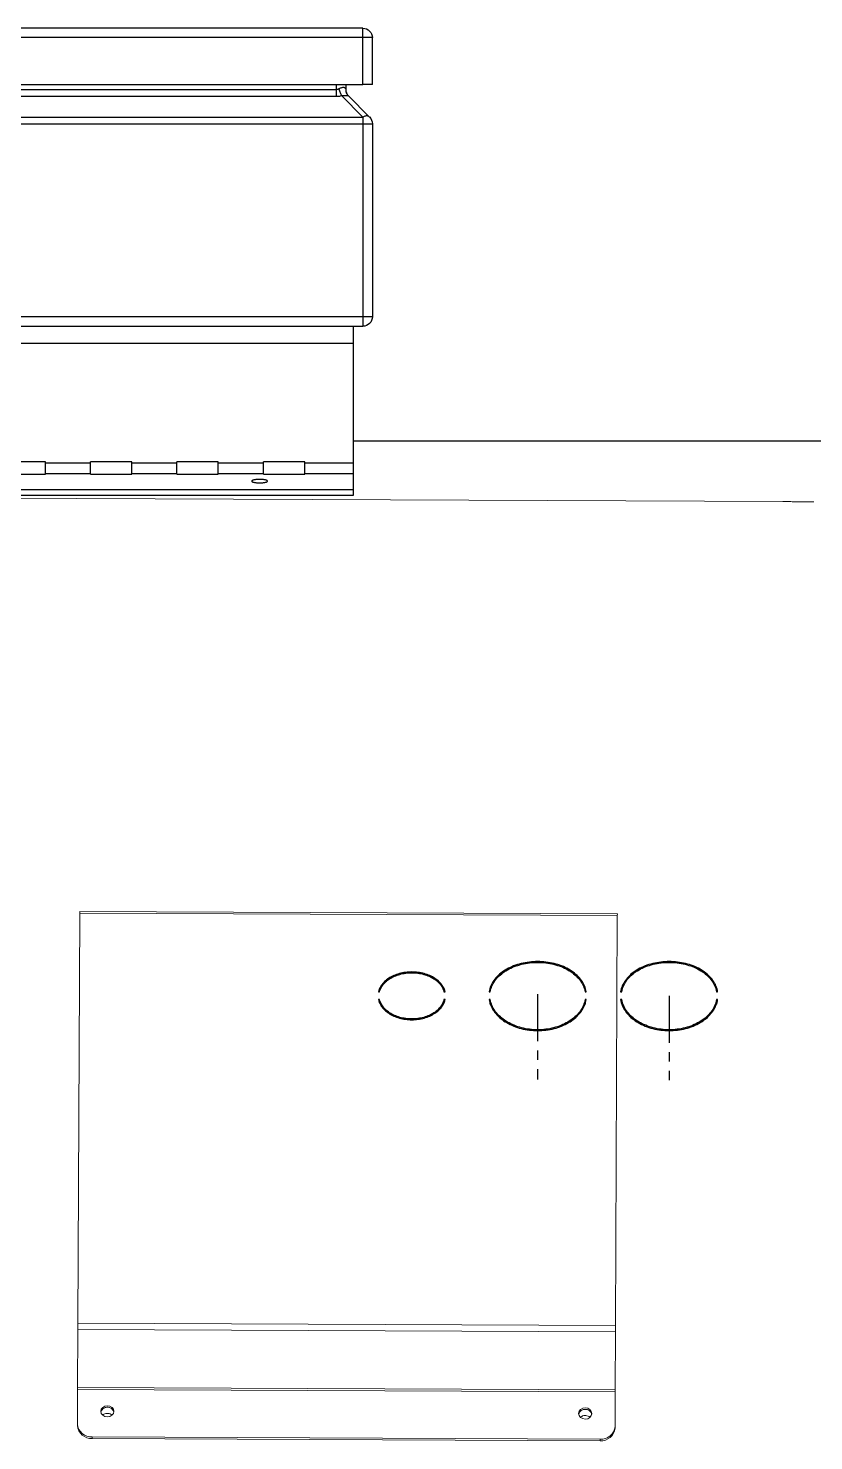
# Model space of a CAD drawing. Header units: millimetres. Extents: x -379292 to 1221486, y 92049 to 447512.
# Drawn here: x -117314.5 to -117105.4, y 274122.5 to 274498.7 of the extents above; entities that cross this region are included whole.
import ezdxf

# ---------------------------------------------------------------- set-up
doc = ezdxf.new("R2010")
doc.units = ezdxf.units.MM
doc.linetypes.add('CENTER', pattern=[2, 1.25, -0.25, 0.25, -0.25])
for name, color, linetype, lineweight in [('_Systemair', 3, 'Continuous', 30), ('_Systemair Ventilation Equipments', 7, 'Continuous', 30), ('Aironn-DEF', 7, 'Continuous', 0), ('Aironn-THF', 7, 'Continuous', 0)]:
    doc.layers.add(name, color=color, linetype=linetype, lineweight=lineweight)
doc.layers.add('AIRONN ZONLAMA', color=4, linetype='Continuous')

# ---------------------------------------------------------------- blocks, each defined once
blk = doc.blocks.new('AXC 1000 L')
at = {"layer": '_Systemair Ventilation Equipments', "color": 9, "linetype": 'Continuous'}
for p, q in [((10030.514, 3740.197), (10030.514, 3741.697)), ((10030.264, 3741.447), (10060.264, 3741.447)), ((10031.218, 3739.884), (10031.218, 3740.197)), ((10030.518, 3739.333), (10031.086, 3739.902)), ((10030.923, 3739.92), (10030.907, 3739.902)), ((10030.91, 3739.904), (10030.907, 3739.902)), ((10030.914, 3739.905), (10030.91, 3739.904)), ((10030.919, 3739.906), (10030.914, 3739.905)), ((10030.926, 3739.907), (10030.919, 3739.906)), ((10030.937, 3739.94), (10030.923, 3739.92)), ((10030.933, 3739.908), (10030.926, 3739.907)), ((10030.942, 3739.909), (10030.933, 3739.908)), ((10030.949, 3739.961), (10030.937, 3739.94)), ((10030.952, 3739.909), (10030.942, 3739.909)), ((10030.959, 3739.983), (10030.949, 3739.961)), ((10030.962, 3739.909), (10030.952, 3739.909)), ((10030.966, 3740.007), (10030.959, 3739.983)), ((10030.974, 3739.909), (10030.962, 3739.909)), ((10030.964, 3740.064), (10030.973, 3740.081)), ((10030.971, 3740.031), (10030.966, 3740.007)), ((10030.973, 3740.056), (10030.971, 3740.031)), ((10030.973, 3740.081), (10030.978, 3740.09)), ((10030.973, 3740.081), (10030.973, 3740.056)), ((10030.987, 3739.909), (10030.974, 3739.909)), ((10030.978, 3740.09), (10030.984, 3740.097)), ((10030.984, 3740.097), (10030.991, 3740.104)), ((10031, 3739.908), (10030.987, 3739.909)), ((10030.991, 3740.104), (10030.999, 3740.108)), ((10030.999, 3740.108), (10031.008, 3740.112)), ((10031.015, 3739.907), (10031, 3739.908)), ((10031.008, 3740.112), (10031.017, 3740.115)), ((10031.031, 3739.906), (10031.015, 3739.907)), ((10031.017, 3740.115), (10031.027, 3740.116)), ((10031.027, 3740.116), (10031.038, 3740.117)), ((10031.048, 3739.905), (10031.031, 3739.906)), ((10031.038, 3740.117), (10031.05, 3740.116)), ((10031.067, 3739.904), (10031.048, 3739.905)), ((10031.05, 3740.116), (10031.062, 3740.115)), ((10031.062, 3740.115), (10031.075, 3740.112)), ((10031.086, 3739.902), (10031.067, 3739.904)), ((10031.075, 3740.112), (10031.089, 3740.108)), ((10031.096, 3739.92), (10031.086, 3739.902)), ((10031.109, 3739.896), (10031.086, 3739.902)), ((10031.089, 3740.108), (10031.103, 3740.104)), ((10031.105, 3739.94), (10031.096, 3739.92)), ((10031.103, 3740.104), (10031.119, 3740.097)), ((10031.114, 3739.961), (10031.105, 3739.94)), ((10031.132, 3739.892), (10031.109, 3739.896)), ((10031.122, 3739.983), (10031.114, 3739.961)), ((10031.119, 3740.097), (10031.135, 3740.09)), ((10031.131, 3740.007), (10031.122, 3739.983)), ((10031.138, 3740.031), (10031.131, 3740.007)), ((10031.154, 3739.889), (10031.132, 3739.892)), ((10031.135, 3740.09), (10031.152, 3740.081)), ((10031.146, 3740.056), (10031.138, 3740.031)), ((10031.152, 3740.081), (10031.146, 3740.056)), ((10031.152, 3740.081), (10031.164, 3740.076)), ((10031.176, 3739.886), (10031.154, 3739.889)), ((10031.164, 3740.076), (10031.175, 3740.071)), ((10031.175, 3740.071), (10031.186, 3740.068)), ((10031.197, 3739.885), (10031.176, 3739.886)), ((10031.186, 3740.068), (10031.197, 3740.066)), ((10031.197, 3740.066), (10031.207, 3740.064)), ((10031.218, 3739.884), (10031.197, 3739.885)), ((10031.207, 3740.064), (10031.218, 3740.064)), ((10059.31, 3740.064), (10031.218, 3740.064)), ((10059.31, 3739.884), (10031.218, 3739.884)), ((10060.264, 3739.154), (10030.264, 3739.154)), ((10030.338, 3739.333), (10030.348, 3739.342)), ((10030.348, 3739.342), (10030.359, 3739.349)), ((10030.359, 3739.349), (10030.371, 3739.354)), ((10030.371, 3739.354), (10030.385, 3739.358)), ((10030.385, 3739.358), (10030.399, 3739.36)), ((10030.399, 3739.36), (10030.414, 3739.361)), ((10030.414, 3739.361), (10030.43, 3739.36)), ((10030.43, 3739.36), (10030.447, 3739.358)), ((10030.447, 3739.358), (10030.464, 3739.354)), ((10030.464, 3739.354), (10030.482, 3739.349)), ((10030.482, 3739.349), (10030.5, 3739.342)), ((10030.5, 3739.342), (10030.518, 3739.333)), ((10030.518, 3739.333), (10030.518, 3733.759)), ((10060.01, 3739.333), (10030.518, 3739.333)), ((10030.264, 3734.013), (10060.264, 3734.013)), ((10059.764, 3733.309), (10030.764, 3733.309)), ((10030.764, 3730.117), (10032.064, 3730.117)), ((10033.164, 3730.117), (10034.364, 3730.117)), ((10035.464, 3730.117), (10036.664, 3730.117)), ((10037.764, 3730.117), (10038.964, 3730.117)), ((10030.764, 3729.825), (10032.064, 3729.825)), ((10033.164, 3729.825), (10034.364, 3729.825)), ((10035.464, 3729.825), (10036.664, 3729.825)), ((10037.764, 3729.825), (10038.964, 3729.825))]:
    blk.add_line(p, q, dxfattribs=at)
at = {"layer": '_Systemair Ventilation Equipments', "color": 0, "linetype": 'Continuous'}
for p, q in [((10030.514, 3741.697), (10060.014, 3741.697)), ((10030.264, 3740.197), (10030.264, 3741.447)), ((10060.014, 3740.197), (10030.514, 3740.197)), ((10030.964, 3740.064), (10030.964, 3740.197)), ((10030.338, 3739.333), (10030.907, 3739.902)), ((10030.264, 3739.154), (10030.264, 3734.013)), ((10060.01, 3733.759), (10030.518, 3733.759)), ((10030.764, 3729.41), (10030.764, 3733.759)), ((10032.064, 3729.817), (10032.064, 3730.149)), ((10032.064, 3730.149), (10033.164, 3730.149)), ((10033.164, 3729.817), (10033.164, 3730.149)), ((10034.364, 3729.817), (10034.364, 3730.149)), ((10034.364, 3730.149), (10035.464, 3730.149)), ((10035.464, 3729.817), (10035.464, 3730.149)), ((10036.664, 3729.817), (10036.664, 3730.149)), ((10036.664, 3730.149), (10037.764, 3730.149)), ((10037.764, 3729.817), (10037.764, 3730.149)), ((10038.964, 3729.817), (10038.964, 3730.149)), ((10038.964, 3730.149), (10040.064, 3730.149)), ((10033.164, 3729.817), (10032.064, 3729.817)), ((10033.054, 3729.635), (10033.055, 3729.64)), ((10033.055, 3729.63), (10033.054, 3729.635)), ((10033.055, 3729.64), (10033.059, 3729.645)), ((10033.059, 3729.625), (10033.055, 3729.63)), ((10033.059, 3729.645), (10033.064, 3729.65)), ((10033.064, 3729.62), (10033.059, 3729.625)), ((10033.064, 3729.65), (10033.072, 3729.654)), ((10033.072, 3729.616), (10033.064, 3729.62)), ((10033.072, 3729.654), (10033.082, 3729.659)), ((10033.082, 3729.611), (10033.072, 3729.616)), ((10033.082, 3729.659), (10033.094, 3729.663)), ((10033.094, 3729.607), (10033.082, 3729.611)), ((10033.094, 3729.663), (10033.108, 3729.667)), ((10033.108, 3729.603), (10033.094, 3729.607)), ((10033.108, 3729.667), (10033.123, 3729.67)), ((10033.123, 3729.6), (10033.108, 3729.603)), ((10033.123, 3729.67), (10033.14, 3729.673)), ((10033.14, 3729.597), (10033.123, 3729.6)), ((10033.14, 3729.673), (10033.159, 3729.676)), ((10033.159, 3729.676), (10033.179, 3729.678)), ((10033.179, 3729.678), (10033.199, 3729.68)), ((10033.199, 3729.68), (10033.22, 3729.681)), ((10033.22, 3729.681), (10033.242, 3729.682)), ((10033.242, 3729.682), (10033.264, 3729.682)), ((10033.264, 3729.682), (10033.286, 3729.682)), ((10033.286, 3729.682), (10033.308, 3729.681)), ((10033.308, 3729.681), (10033.329, 3729.68)), ((10033.329, 3729.68), (10033.349, 3729.678)), ((10033.349, 3729.678), (10033.369, 3729.676)), ((10033.369, 3729.676), (10033.387, 3729.673)), ((10033.387, 3729.673), (10033.404, 3729.67)), ((10033.404, 3729.6), (10033.387, 3729.597)), ((10033.404, 3729.67), (10033.42, 3729.667)), ((10033.42, 3729.603), (10033.404, 3729.6)), ((10033.42, 3729.667), (10033.434, 3729.663)), ((10033.434, 3729.607), (10033.42, 3729.603)), ((10033.434, 3729.663), (10033.446, 3729.659)), ((10033.446, 3729.611), (10033.434, 3729.607)), ((10033.446, 3729.659), (10033.456, 3729.654)), ((10033.456, 3729.616), (10033.446, 3729.611)), ((10033.456, 3729.654), (10033.464, 3729.65)), ((10033.464, 3729.62), (10033.456, 3729.616)), ((10033.464, 3729.65), (10033.469, 3729.645)), ((10033.469, 3729.625), (10033.464, 3729.62)), ((10033.469, 3729.645), (10033.473, 3729.64)), ((10033.473, 3729.63), (10033.469, 3729.625)), ((10033.473, 3729.64), (10033.474, 3729.635)), ((10033.474, 3729.635), (10033.473, 3729.63)), ((10035.464, 3729.817), (10034.364, 3729.817)), ((10037.764, 3729.817), (10036.664, 3729.817)), ((10040.064, 3729.817), (10038.964, 3729.817)), ((10059.764, 3729.41), (10030.764, 3729.41)), ((10033.159, 3729.594), (10033.14, 3729.597)), ((10033.179, 3729.592), (10033.159, 3729.594)), ((10033.199, 3729.59), (10033.179, 3729.592)), ((10033.22, 3729.589), (10033.199, 3729.59)), ((10033.242, 3729.588), (10033.22, 3729.589)), ((10033.264, 3729.588), (10033.242, 3729.588)), ((10033.286, 3729.588), (10033.264, 3729.588)), ((10033.308, 3729.589), (10033.286, 3729.588)), ((10033.329, 3729.59), (10033.308, 3729.589)), ((10033.349, 3729.592), (10033.329, 3729.59)), ((10033.369, 3729.594), (10033.349, 3729.592)), ((10033.387, 3729.597), (10033.369, 3729.594))]:
    blk.add_line(p, q, dxfattribs=at)
at = {"layer": '_Systemair Ventilation Equipments', "color": 7, "linetype": 'Continuous'}
for p, q in [((10030.264, 3740.197), (10030.514, 3740.197)), ((10030.764, 3730.706), (9988.664, 3730.706)), ((10030.764, 3729.264), (10030.764, 3729.41)), ((10059.764, 3729.264), (10030.764, 3729.264)), ((10022.033, 3716.807), (10022.087, 3716.816)), ((10022.087, 3716.816), (10022.142, 3716.824)), ((10022.142, 3716.824), (10022.197, 3716.829)), ((10022.202, 3716.809), (10022.148, 3716.803)), ((10022.197, 3716.829), (10022.253, 3716.834)), ((10022.256, 3716.813), (10022.202, 3716.809)), ((10022.253, 3716.834), (10022.308, 3716.836)), ((10022.31, 3716.815), (10022.256, 3716.813)), ((10022.308, 3716.836), (10022.364, 3716.837)), ((10022.364, 3716.816), (10022.31, 3716.815)), ((10022.364, 3716.837), (10022.419, 3716.836)), ((10022.418, 3716.815), (10022.364, 3716.816)), ((10022.472, 3716.813), (10022.418, 3716.815)), ((10022.419, 3716.836), (10022.475, 3716.834)), ((10022.527, 3716.809), (10022.472, 3716.813)), ((10022.475, 3716.834), (10022.53, 3716.829)), ((10022.58, 3716.803), (10022.527, 3716.809)), ((10022.53, 3716.829), (10022.585, 3716.824)), ((10022.585, 3716.824), (10022.64, 3716.816)), ((10022.64, 3716.816), (10022.694, 3716.807)), ((10025.533, 3716.807), (10025.587, 3716.816)), ((10025.587, 3716.816), (10025.642, 3716.824)), ((10025.642, 3716.824), (10025.697, 3716.829)), ((10025.702, 3716.809), (10025.648, 3716.803)), ((10025.697, 3716.829), (10025.753, 3716.834)), ((10025.756, 3716.813), (10025.702, 3716.809)), ((10025.753, 3716.834), (10025.808, 3716.836)), ((10025.81, 3716.815), (10025.756, 3716.813)), ((10025.808, 3716.836), (10025.864, 3716.837)), ((10025.864, 3716.816), (10025.81, 3716.815)), ((10025.864, 3716.837), (10025.919, 3716.836)), ((10025.918, 3716.815), (10025.864, 3716.816)), ((10025.972, 3716.813), (10025.918, 3716.815)), ((10025.919, 3716.836), (10025.975, 3716.834)), ((10026.027, 3716.809), (10025.972, 3716.813)), ((10025.975, 3716.834), (10026.03, 3716.829)), ((10026.08, 3716.803), (10026.027, 3716.809)), ((10026.03, 3716.829), (10026.085, 3716.824)), ((10026.085, 3716.824), (10026.14, 3716.816)), ((10026.14, 3716.816), (10026.194, 3716.807)), ((10021.251, 3716.402), (10021.281, 3716.434)), ((10021.281, 3716.434), (10021.313, 3716.466)), ((10021.339, 3716.456), (10021.308, 3716.425)), ((10021.313, 3716.466), (10021.347, 3716.497)), ((10021.372, 3716.486), (10021.339, 3716.456)), ((10021.347, 3716.497), (10021.383, 3716.527)), ((10021.406, 3716.515), (10021.372, 3716.486)), ((10021.383, 3716.527), (10021.42, 3716.556)), ((10021.443, 3716.542), (10021.406, 3716.515)), ((10021.42, 3716.556), (10021.459, 3716.583)), ((10021.481, 3716.569), (10021.443, 3716.542)), ((10021.459, 3716.583), (10021.5, 3716.609)), ((10021.521, 3716.595), (10021.481, 3716.569)), ((10021.5, 3716.609), (10021.542, 3716.634)), ((10021.562, 3716.619), (10021.521, 3716.595)), ((10021.542, 3716.634), (10021.585, 3716.658)), ((10021.605, 3716.642), (10021.562, 3716.619)), ((10021.585, 3716.658), (10021.631, 3716.68)), ((10021.649, 3716.664), (10021.605, 3716.642)), ((10021.631, 3716.68), (10021.678, 3716.702)), ((10021.694, 3716.684), (10021.649, 3716.664)), ((10021.678, 3716.702), (10021.726, 3716.721)), ((10021.741, 3716.703), (10021.694, 3716.684)), ((10021.726, 3716.721), (10021.775, 3716.739)), ((10021.788, 3716.721), (10021.741, 3716.703)), ((10021.775, 3716.739), (10021.825, 3716.756)), ((10021.837, 3716.737), (10021.788, 3716.721)), ((10021.825, 3716.756), (10021.875, 3716.771)), ((10021.887, 3716.752), (10021.837, 3716.737)), ((10021.875, 3716.771), (10021.927, 3716.785)), ((10021.938, 3716.765), (10021.887, 3716.752)), ((10021.927, 3716.785), (10021.98, 3716.797)), ((10021.99, 3716.777), (10021.938, 3716.765)), ((10021.98, 3716.797), (10022.033, 3716.807)), ((10022.042, 3716.788), (10021.99, 3716.777)), ((10022.095, 3716.796), (10022.042, 3716.788)), ((10022.148, 3716.803), (10022.095, 3716.796)), ((10022.634, 3716.796), (10022.58, 3716.803)), ((10022.687, 3716.787), (10022.634, 3716.796)), ((10022.739, 3716.777), (10022.687, 3716.787)), ((10022.694, 3716.807), (10022.748, 3716.797)), ((10022.79, 3716.765), (10022.739, 3716.777)), ((10022.748, 3716.797), (10022.8, 3716.785)), ((10022.841, 3716.752), (10022.79, 3716.765)), ((10022.8, 3716.785), (10022.852, 3716.771)), ((10022.89, 3716.737), (10022.841, 3716.752)), ((10022.852, 3716.771), (10022.904, 3716.756)), ((10022.939, 3716.721), (10022.89, 3716.737)), ((10022.904, 3716.756), (10022.954, 3716.739)), ((10022.987, 3716.703), (10022.939, 3716.721)), ((10022.954, 3716.739), (10023.003, 3716.721)), ((10023.034, 3716.684), (10022.987, 3716.703)), ((10023.003, 3716.721), (10023.051, 3716.701)), ((10023.079, 3716.664), (10023.034, 3716.684)), ((10023.051, 3716.701), (10023.097, 3716.681)), ((10023.123, 3716.642), (10023.079, 3716.664)), ((10023.097, 3716.681), (10023.142, 3716.658)), ((10023.166, 3716.619), (10023.123, 3716.642)), ((10023.142, 3716.658), (10023.186, 3716.635)), ((10023.207, 3716.595), (10023.166, 3716.619)), ((10023.186, 3716.635), (10023.228, 3716.61)), ((10023.247, 3716.569), (10023.207, 3716.595)), ((10023.228, 3716.61), (10023.269, 3716.583)), ((10023.285, 3716.542), (10023.247, 3716.569)), ((10023.269, 3716.583), (10023.308, 3716.556)), ((10023.321, 3716.514), (10023.285, 3716.542)), ((10023.308, 3716.556), (10023.345, 3716.527)), ((10023.356, 3716.485), (10023.321, 3716.514)), ((10023.345, 3716.527), (10023.381, 3716.498)), ((10023.389, 3716.455), (10023.356, 3716.485)), ((10023.381, 3716.498), (10023.414, 3716.467)), ((10023.421, 3716.424), (10023.389, 3716.455)), ((10023.414, 3716.467), (10023.446, 3716.435)), ((10023.446, 3716.435), (10023.476, 3716.403)), ((10024.751, 3716.402), (10024.781, 3716.434)), ((10024.781, 3716.434), (10024.813, 3716.466)), ((10024.839, 3716.456), (10024.808, 3716.425)), ((10024.813, 3716.466), (10024.847, 3716.497)), ((10024.872, 3716.486), (10024.839, 3716.456)), ((10024.847, 3716.497), (10024.883, 3716.527)), ((10024.906, 3716.515), (10024.872, 3716.486)), ((10024.883, 3716.527), (10024.92, 3716.556)), ((10024.943, 3716.542), (10024.906, 3716.515)), ((10024.92, 3716.556), (10024.959, 3716.583)), ((10024.981, 3716.569), (10024.943, 3716.542)), ((10024.959, 3716.583), (10025, 3716.609)), ((10025.021, 3716.595), (10024.981, 3716.569)), ((10025, 3716.609), (10025.042, 3716.634)), ((10025.062, 3716.619), (10025.021, 3716.595)), ((10025.042, 3716.634), (10025.085, 3716.658)), ((10025.105, 3716.642), (10025.062, 3716.619)), ((10025.085, 3716.658), (10025.131, 3716.68)), ((10025.149, 3716.664), (10025.105, 3716.642)), ((10025.131, 3716.68), (10025.178, 3716.702)), ((10025.194, 3716.684), (10025.149, 3716.664)), ((10025.178, 3716.702), (10025.226, 3716.721)), ((10025.241, 3716.703), (10025.194, 3716.684)), ((10025.226, 3716.721), (10025.275, 3716.739)), ((10025.288, 3716.721), (10025.241, 3716.703)), ((10025.275, 3716.739), (10025.325, 3716.756)), ((10025.337, 3716.737), (10025.288, 3716.721)), ((10025.325, 3716.756), (10025.375, 3716.771)), ((10025.387, 3716.752), (10025.337, 3716.737)), ((10025.375, 3716.771), (10025.427, 3716.785)), ((10025.438, 3716.765), (10025.387, 3716.752)), ((10025.427, 3716.785), (10025.48, 3716.797)), ((10025.49, 3716.777), (10025.438, 3716.765)), ((10025.48, 3716.797), (10025.533, 3716.807)), ((10025.542, 3716.788), (10025.49, 3716.777)), ((10025.595, 3716.796), (10025.542, 3716.788)), ((10025.648, 3716.803), (10025.595, 3716.796)), ((10026.134, 3716.796), (10026.08, 3716.803)), ((10026.187, 3716.787), (10026.134, 3716.796)), ((10026.239, 3716.777), (10026.187, 3716.787)), ((10026.194, 3716.807), (10026.248, 3716.797)), ((10026.29, 3716.765), (10026.239, 3716.777)), ((10026.248, 3716.797), (10026.3, 3716.785)), ((10026.341, 3716.752), (10026.29, 3716.765)), ((10026.3, 3716.785), (10026.352, 3716.771)), ((10026.39, 3716.737), (10026.341, 3716.752)), ((10026.352, 3716.771), (10026.404, 3716.756)), ((10026.439, 3716.721), (10026.39, 3716.737)), ((10026.404, 3716.756), (10026.454, 3716.739)), ((10026.487, 3716.703), (10026.439, 3716.721)), ((10026.454, 3716.739), (10026.503, 3716.721)), ((10026.534, 3716.684), (10026.487, 3716.703)), ((10026.503, 3716.721), (10026.551, 3716.701)), ((10026.579, 3716.664), (10026.534, 3716.684)), ((10026.551, 3716.701), (10026.597, 3716.681)), ((10026.623, 3716.642), (10026.579, 3716.664)), ((10026.597, 3716.681), (10026.642, 3716.658)), ((10026.666, 3716.619), (10026.623, 3716.642)), ((10026.642, 3716.658), (10026.686, 3716.635)), ((10026.707, 3716.595), (10026.666, 3716.619)), ((10026.686, 3716.635), (10026.728, 3716.61)), ((10026.747, 3716.569), (10026.707, 3716.595)), ((10026.728, 3716.61), (10026.769, 3716.583)), ((10026.785, 3716.542), (10026.747, 3716.569)), ((10026.769, 3716.583), (10026.808, 3716.556)), ((10026.821, 3716.514), (10026.785, 3716.542)), ((10026.808, 3716.556), (10026.845, 3716.527)), ((10026.856, 3716.485), (10026.821, 3716.514)), ((10026.845, 3716.527), (10026.881, 3716.498)), ((10026.889, 3716.455), (10026.856, 3716.485)), ((10026.881, 3716.498), (10026.914, 3716.467)), ((10026.921, 3716.424), (10026.889, 3716.455)), ((10026.914, 3716.467), (10026.946, 3716.435)), ((10026.946, 3716.435), (10026.976, 3716.403)), ((10028.666, 3716.431), (10028.7, 3716.448)), ((10028.7, 3716.448), (10028.735, 3716.464)), ((10028.751, 3716.447), (10028.718, 3716.431)), ((10028.735, 3716.464), (10028.771, 3716.479)), ((10028.786, 3716.461), (10028.751, 3716.447)), ((10028.771, 3716.479), (10028.808, 3716.493)), ((10028.822, 3716.474), (10028.786, 3716.461)), ((10028.808, 3716.493), (10028.846, 3716.506)), ((10028.858, 3716.486), (10028.822, 3716.474)), ((10028.846, 3716.506), (10028.885, 3716.517)), ((10028.896, 3716.497), (10028.858, 3716.486)), ((10028.885, 3716.517), (10028.924, 3716.527)), ((10028.934, 3716.507), (10028.896, 3716.497)), ((10028.924, 3716.527), (10028.964, 3716.536)), ((10028.973, 3716.516), (10028.934, 3716.507)), ((10028.964, 3716.536), (10029.005, 3716.543)), ((10029.013, 3716.523), (10028.973, 3716.516)), ((10029.005, 3716.543), (10029.046, 3716.549)), ((10029.052, 3716.529), (10029.013, 3716.523)), ((10029.046, 3716.549), (10029.088, 3716.554)), ((10029.092, 3716.533), (10029.052, 3716.529)), ((10029.088, 3716.554), (10029.13, 3716.557)), ((10029.133, 3716.537), (10029.092, 3716.533)), ((10029.13, 3716.557), (10029.172, 3716.559)), ((10029.173, 3716.539), (10029.133, 3716.537)), ((10029.172, 3716.559), (10029.214, 3716.56)), ((10029.214, 3716.539), (10029.173, 3716.539)), ((10029.214, 3716.56), (10029.256, 3716.559)), ((10029.255, 3716.539), (10029.214, 3716.539)), ((10029.295, 3716.537), (10029.255, 3716.539)), ((10029.256, 3716.559), (10029.298, 3716.557)), ((10029.336, 3716.533), (10029.295, 3716.537)), ((10029.298, 3716.557), (10029.34, 3716.554)), ((10029.376, 3716.529), (10029.336, 3716.533)), ((10029.34, 3716.554), (10029.382, 3716.549)), ((10029.416, 3716.523), (10029.376, 3716.529)), ((10029.382, 3716.549), (10029.423, 3716.543)), ((10029.455, 3716.516), (10029.416, 3716.523)), ((10029.423, 3716.543), (10029.464, 3716.536)), ((10029.494, 3716.507), (10029.455, 3716.516)), ((10029.464, 3716.536), (10029.504, 3716.527)), ((10029.532, 3716.497), (10029.494, 3716.507)), ((10029.504, 3716.527), (10029.544, 3716.517)), ((10029.569, 3716.487), (10029.532, 3716.497)), ((10029.544, 3716.517), (10029.583, 3716.505)), ((10029.605, 3716.475), (10029.569, 3716.487)), ((10029.583, 3716.505), (10029.621, 3716.493)), ((10029.641, 3716.461), (10029.605, 3716.475)), ((10029.621, 3716.493), (10029.658, 3716.479)), ((10029.675, 3716.447), (10029.641, 3716.461)), ((10029.658, 3716.479), (10029.694, 3716.464)), ((10029.709, 3716.432), (10029.675, 3716.447)), ((10029.694, 3716.464), (10029.729, 3716.448)), ((10029.742, 3716.415), (10029.709, 3716.432)), ((10029.729, 3716.448), (10029.762, 3716.43)), ((10021.073, 3716.035), (10021.08, 3716.074)), ((10021.08, 3716.074), (10021.09, 3716.113)), ((10021.09, 3716.113), (10021.102, 3716.151)), ((10021.102, 3716.151), (10021.117, 3716.188)), ((10021.11, 3716.074), (10021.103, 3716.035)), ((10021.12, 3716.111), (10021.11, 3716.074)), ((10021.117, 3716.188), (10021.134, 3716.226)), ((10021.133, 3716.149), (10021.12, 3716.111)), ((10021.147, 3716.185), (10021.133, 3716.149)), ((10021.134, 3716.226), (10021.153, 3716.263)), ((10021.164, 3716.222), (10021.147, 3716.185)), ((10021.153, 3716.263), (10021.174, 3716.298)), ((10021.182, 3716.257), (10021.164, 3716.222)), ((10021.174, 3716.298), (10021.198, 3716.334)), ((10021.203, 3716.292), (10021.182, 3716.257)), ((10021.198, 3716.334), (10021.223, 3716.368)), ((10021.227, 3716.327), (10021.203, 3716.292)), ((10021.223, 3716.368), (10021.251, 3716.402)), ((10021.252, 3716.361), (10021.227, 3716.327)), ((10021.279, 3716.393), (10021.252, 3716.361)), ((10021.308, 3716.425), (10021.279, 3716.393)), ((10023.45, 3716.392), (10023.421, 3716.424)), ((10023.477, 3716.359), (10023.45, 3716.392)), ((10023.476, 3716.403), (10023.503, 3716.369)), ((10023.502, 3716.326), (10023.477, 3716.359)), ((10023.525, 3716.292), (10023.502, 3716.326)), ((10023.503, 3716.369), (10023.529, 3716.335)), ((10023.546, 3716.257), (10023.525, 3716.292)), ((10023.529, 3716.335), (10023.553, 3716.299)), ((10023.565, 3716.221), (10023.546, 3716.257)), ((10023.553, 3716.299), (10023.574, 3716.263)), ((10023.581, 3716.185), (10023.565, 3716.221)), ((10023.574, 3716.263), (10023.594, 3716.226)), ((10023.596, 3716.148), (10023.581, 3716.185)), ((10023.594, 3716.226), (10023.611, 3716.189)), ((10023.608, 3716.111), (10023.596, 3716.148)), ((10023.617, 3716.073), (10023.608, 3716.111)), ((10023.611, 3716.189), (10023.625, 3716.152)), ((10023.625, 3716.035), (10023.617, 3716.073)), ((10023.625, 3716.152), (10023.638, 3716.113)), ((10023.638, 3716.113), (10023.648, 3716.075)), ((10023.648, 3716.075), (10023.655, 3716.035)), ((10024.573, 3716.035), (10024.58, 3716.074)), ((10024.58, 3716.074), (10024.59, 3716.113)), ((10024.59, 3716.113), (10024.602, 3716.151)), ((10024.602, 3716.151), (10024.617, 3716.188)), ((10024.61, 3716.074), (10024.603, 3716.035)), ((10024.62, 3716.111), (10024.61, 3716.074)), ((10024.617, 3716.188), (10024.634, 3716.226)), ((10024.633, 3716.149), (10024.62, 3716.111)), ((10024.647, 3716.185), (10024.633, 3716.149)), ((10024.634, 3716.226), (10024.653, 3716.263)), ((10024.664, 3716.222), (10024.647, 3716.185)), ((10024.653, 3716.263), (10024.674, 3716.298)), ((10024.682, 3716.257), (10024.664, 3716.222)), ((10024.674, 3716.298), (10024.698, 3716.334)), ((10024.703, 3716.292), (10024.682, 3716.257)), ((10024.698, 3716.334), (10024.723, 3716.368)), ((10024.727, 3716.327), (10024.703, 3716.292)), ((10024.723, 3716.368), (10024.751, 3716.402)), ((10024.752, 3716.361), (10024.727, 3716.327)), ((10024.779, 3716.393), (10024.752, 3716.361)), ((10024.808, 3716.425), (10024.779, 3716.393)), ((10026.95, 3716.392), (10026.921, 3716.424)), ((10026.977, 3716.359), (10026.95, 3716.392)), ((10026.976, 3716.403), (10027.003, 3716.369)), ((10027.002, 3716.326), (10026.977, 3716.359)), ((10027.025, 3716.292), (10027.002, 3716.326)), ((10027.003, 3716.369), (10027.029, 3716.335)), ((10027.046, 3716.257), (10027.025, 3716.292)), ((10027.029, 3716.335), (10027.053, 3716.299)), ((10027.065, 3716.221), (10027.046, 3716.257)), ((10027.053, 3716.299), (10027.074, 3716.263)), ((10027.081, 3716.185), (10027.065, 3716.221)), ((10027.074, 3716.263), (10027.094, 3716.226)), ((10027.096, 3716.148), (10027.081, 3716.185)), ((10027.094, 3716.226), (10027.111, 3716.189)), ((10027.108, 3716.111), (10027.096, 3716.148)), ((10027.117, 3716.073), (10027.108, 3716.111)), ((10027.111, 3716.189), (10027.125, 3716.152)), ((10027.125, 3716.035), (10027.117, 3716.073)), ((10027.125, 3716.152), (10027.138, 3716.113)), ((10027.138, 3716.113), (10027.148, 3716.075)), ((10027.148, 3716.075), (10027.155, 3716.035)), ((10028.327, 3716.035), (10028.335, 3716.065)), ((10028.335, 3716.065), (10028.344, 3716.093)), ((10028.344, 3716.093), (10028.356, 3716.122)), ((10028.356, 3716.122), (10028.37, 3716.15)), ((10028.365, 3716.064), (10028.357, 3716.035)), ((10028.375, 3716.091), (10028.365, 3716.064)), ((10028.37, 3716.15), (10028.385, 3716.177)), ((10028.386, 3716.119), (10028.375, 3716.091)), ((10028.385, 3716.177), (10028.403, 3716.204)), ((10028.4, 3716.146), (10028.386, 3716.119)), ((10028.415, 3716.172), (10028.4, 3716.146)), ((10028.403, 3716.204), (10028.422, 3716.231)), ((10028.432, 3716.198), (10028.415, 3716.172)), ((10028.422, 3716.231), (10028.443, 3716.256)), ((10028.45, 3716.223), (10028.432, 3716.198)), ((10028.443, 3716.256), (10028.466, 3716.281)), ((10028.471, 3716.248), (10028.45, 3716.223)), ((10028.466, 3716.281), (10028.49, 3716.306)), ((10028.492, 3716.271), (10028.471, 3716.248)), ((10028.49, 3716.306), (10028.516, 3716.329)), ((10028.516, 3716.294), (10028.492, 3716.271)), ((10028.516, 3716.329), (10028.543, 3716.351)), ((10028.54, 3716.317), (10028.516, 3716.294)), ((10028.567, 3716.338), (10028.54, 3716.317)), ((10028.543, 3716.351), (10028.572, 3716.373)), ((10028.594, 3716.359), (10028.567, 3716.338)), ((10028.572, 3716.373), (10028.602, 3716.393)), ((10028.623, 3716.378), (10028.594, 3716.359)), ((10028.602, 3716.393), (10028.633, 3716.412)), ((10028.654, 3716.397), (10028.623, 3716.378)), ((10028.633, 3716.412), (10028.666, 3716.431)), ((10028.685, 3716.415), (10028.654, 3716.397)), ((10028.718, 3716.431), (10028.685, 3716.415)), ((10029.774, 3716.397), (10029.742, 3716.415)), ((10029.762, 3716.43), (10029.795, 3716.412)), ((10029.804, 3716.379), (10029.774, 3716.397)), ((10029.795, 3716.412), (10029.827, 3716.392)), ((10029.833, 3716.359), (10029.804, 3716.379)), ((10029.827, 3716.392), (10029.857, 3716.372)), ((10029.86, 3716.339), (10029.833, 3716.359)), ((10029.857, 3716.372), (10029.885, 3716.351)), ((10029.887, 3716.317), (10029.86, 3716.339)), ((10029.885, 3716.351), (10029.913, 3716.328)), ((10029.912, 3716.295), (10029.887, 3716.317)), ((10029.935, 3716.272), (10029.912, 3716.295)), ((10029.913, 3716.328), (10029.938, 3716.305)), ((10029.957, 3716.248), (10029.935, 3716.272)), ((10029.938, 3716.305), (10029.962, 3716.281)), ((10029.978, 3716.223), (10029.957, 3716.248)), ((10029.962, 3716.281), (10029.985, 3716.256)), ((10029.996, 3716.198), (10029.978, 3716.223)), ((10029.985, 3716.256), (10030.006, 3716.231)), ((10030.013, 3716.172), (10029.996, 3716.198)), ((10030.006, 3716.231), (10030.025, 3716.204)), ((10030.028, 3716.145), (10030.013, 3716.172)), ((10030.025, 3716.204), (10030.042, 3716.178)), ((10030.042, 3716.118), (10030.028, 3716.145)), ((10030.042, 3716.178), (10030.058, 3716.15)), ((10030.053, 3716.091), (10030.042, 3716.118)), ((10030.063, 3716.063), (10030.053, 3716.091)), ((10030.058, 3716.15), (10030.071, 3716.122)), ((10030.071, 3716.035), (10030.063, 3716.063)), ((10030.071, 3716.122), (10030.083, 3716.094)), ((10030.083, 3716.094), (10030.093, 3716.065)), ((10030.093, 3716.065), (10030.101, 3716.035)), ((10021.103, 3716.035), (10021.073, 3716.035)), ((10021.073, 3715.823), (10021.103, 3715.823)), ((10021.08, 3715.784), (10021.073, 3715.823)), ((10021.09, 3715.745), (10021.08, 3715.784)), ((10021.103, 3715.706), (10021.09, 3715.745)), ((10021.103, 3715.823), (10021.103, 3715.706)), ((10021.103, 3715.823), (10021.11, 3715.785)), ((10021.117, 3715.668), (10021.103, 3715.706)), ((10021.11, 3715.785), (10021.12, 3715.747)), ((10021.12, 3715.747), (10021.132, 3715.71)), ((10021.132, 3715.71), (10021.147, 3715.672)), ((10023.581, 3715.672), (10023.595, 3715.709)), ((10023.595, 3715.709), (10023.607, 3715.747)), ((10023.607, 3715.747), (10023.617, 3715.785)), ((10023.625, 3715.707), (10023.611, 3715.668)), ((10023.617, 3715.785), (10023.625, 3715.823)), ((10023.655, 3716.035), (10023.625, 3716.035)), ((10023.625, 3715.706), (10023.625, 3715.823)), ((10023.625, 3715.823), (10023.655, 3715.823)), ((10023.638, 3715.745), (10023.625, 3715.707)), ((10023.648, 3715.784), (10023.638, 3715.745)), ((10023.655, 3715.823), (10023.648, 3715.784)), ((10024.603, 3716.035), (10024.573, 3716.035)), ((10024.573, 3715.823), (10024.603, 3715.823)), ((10024.58, 3715.784), (10024.573, 3715.823)), ((10024.59, 3715.745), (10024.58, 3715.784)), ((10024.603, 3715.706), (10024.59, 3715.745)), ((10024.603, 3715.823), (10024.603, 3715.706)), ((10024.603, 3715.823), (10024.61, 3715.785)), ((10024.617, 3715.668), (10024.603, 3715.706)), ((10024.61, 3715.785), (10024.62, 3715.747)), ((10024.62, 3715.747), (10024.632, 3715.71)), ((10024.632, 3715.71), (10024.647, 3715.672)), ((10027.081, 3715.672), (10027.095, 3715.709)), ((10027.095, 3715.709), (10027.107, 3715.747)), ((10027.107, 3715.747), (10027.117, 3715.785)), ((10027.125, 3715.707), (10027.111, 3715.668)), ((10027.117, 3715.785), (10027.125, 3715.823)), ((10027.155, 3716.035), (10027.125, 3716.035)), ((10027.125, 3715.706), (10027.125, 3715.823)), ((10027.125, 3715.823), (10027.155, 3715.823)), ((10027.138, 3715.745), (10027.125, 3715.707)), ((10027.148, 3715.784), (10027.138, 3715.745)), ((10027.155, 3715.823), (10027.148, 3715.784)), ((10028.357, 3716.035), (10028.327, 3716.035)), ((10028.327, 3715.823), (10028.357, 3715.823)), ((10028.335, 3715.794), (10028.327, 3715.823)), ((10028.345, 3715.764), (10028.335, 3715.794)), ((10028.356, 3715.736), (10028.345, 3715.764)), ((10028.37, 3715.707), (10028.356, 3715.736)), ((10028.357, 3715.823), (10028.357, 3715.735)), ((10028.357, 3715.823), (10028.365, 3715.795)), ((10028.365, 3715.795), (10028.375, 3715.767)), ((10028.386, 3715.68), (10028.37, 3715.707)), ((10028.375, 3715.767), (10028.386, 3715.739)), ((10028.386, 3715.739), (10028.4, 3715.712)), ((10028.403, 3715.652), (10028.386, 3715.68)), ((10028.4, 3715.712), (10028.415, 3715.685)), ((10028.415, 3715.685), (10028.432, 3715.659)), ((10029.996, 3715.659), (10030.013, 3715.685)), ((10030.013, 3715.685), (10030.028, 3715.712)), ((10030.042, 3715.68), (10030.025, 3715.653)), ((10030.028, 3715.712), (10030.041, 3715.739)), ((10030.041, 3715.739), (10030.053, 3715.767)), ((10030.058, 3715.708), (10030.042, 3715.68)), ((10030.053, 3715.767), (10030.063, 3715.795)), ((10030.072, 3715.736), (10030.058, 3715.708)), ((10030.063, 3715.795), (10030.071, 3715.823)), ((10030.101, 3716.035), (10030.071, 3716.035)), ((10030.071, 3715.735), (10030.071, 3715.823)), ((10030.071, 3715.823), (10030.101, 3715.823)), ((10030.083, 3715.765), (10030.072, 3715.736)), ((10030.093, 3715.794), (10030.083, 3715.765)), ((10030.101, 3715.823), (10030.093, 3715.794)), ((10021.134, 3715.63), (10021.117, 3715.668)), ((10021.153, 3715.593), (10021.134, 3715.63)), ((10021.147, 3715.672), (10021.163, 3715.635)), ((10021.175, 3715.556), (10021.153, 3715.593)), ((10021.163, 3715.635), (10021.182, 3715.599)), ((10021.199, 3715.52), (10021.175, 3715.556)), ((10021.182, 3715.599), (10021.203, 3715.563)), ((10021.224, 3715.484), (10021.199, 3715.52)), ((10021.203, 3715.563), (10021.226, 3715.528)), ((10021.252, 3715.45), (10021.224, 3715.484)), ((10021.226, 3715.528), (10021.251, 3715.494)), ((10021.251, 3715.494), (10021.278, 3715.461)), ((10021.282, 3715.416), (10021.252, 3715.45)), ((10021.278, 3715.461), (10021.307, 3715.428)), ((10021.313, 3715.384), (10021.282, 3715.416)), ((10021.307, 3715.428), (10021.339, 3715.396)), ((10021.347, 3715.352), (10021.313, 3715.384)), ((10021.339, 3715.396), (10021.372, 3715.365)), ((10021.382, 3715.322), (10021.347, 3715.352)), ((10021.372, 3715.365), (10021.407, 3715.334)), ((10021.42, 3715.292), (10021.382, 3715.322)), ((10021.407, 3715.334), (10021.443, 3715.306)), ((10021.443, 3715.306), (10021.481, 3715.278)), ((10023.247, 3715.278), (10023.285, 3715.306)), ((10023.285, 3715.306), (10023.322, 3715.335)), ((10023.345, 3715.321), (10023.308, 3715.292)), ((10023.322, 3715.335), (10023.356, 3715.364)), ((10023.381, 3715.352), (10023.345, 3715.321)), ((10023.356, 3715.364), (10023.389, 3715.395)), ((10023.415, 3715.384), (10023.381, 3715.352)), ((10023.389, 3715.395), (10023.42, 3715.427)), ((10023.447, 3715.417), (10023.415, 3715.384)), ((10023.42, 3715.427), (10023.449, 3715.459)), ((10023.477, 3715.451), (10023.447, 3715.417)), ((10023.449, 3715.459), (10023.476, 3715.493)), ((10023.476, 3715.493), (10023.501, 3715.528)), ((10023.504, 3715.485), (10023.477, 3715.451)), ((10023.501, 3715.528), (10023.524, 3715.563)), ((10023.53, 3715.521), (10023.504, 3715.485)), ((10023.524, 3715.563), (10023.546, 3715.599)), ((10023.553, 3715.556), (10023.53, 3715.521)), ((10023.546, 3715.599), (10023.564, 3715.635)), ((10023.575, 3715.593), (10023.553, 3715.556)), ((10023.564, 3715.635), (10023.581, 3715.672)), ((10023.594, 3715.63), (10023.575, 3715.593)), ((10023.611, 3715.668), (10023.594, 3715.63)), ((10024.634, 3715.63), (10024.617, 3715.668)), ((10024.653, 3715.593), (10024.634, 3715.63)), ((10024.647, 3715.672), (10024.663, 3715.635)), ((10024.675, 3715.556), (10024.653, 3715.593)), ((10024.663, 3715.635), (10024.682, 3715.599)), ((10024.699, 3715.52), (10024.675, 3715.556)), ((10024.682, 3715.599), (10024.703, 3715.563)), ((10024.724, 3715.484), (10024.699, 3715.52)), ((10024.703, 3715.563), (10024.726, 3715.528)), ((10024.752, 3715.45), (10024.724, 3715.484)), ((10024.726, 3715.528), (10024.751, 3715.494)), ((10024.751, 3715.494), (10024.778, 3715.461)), ((10024.782, 3715.416), (10024.752, 3715.45)), ((10024.778, 3715.461), (10024.807, 3715.428)), ((10024.813, 3715.384), (10024.782, 3715.416)), ((10024.807, 3715.428), (10024.839, 3715.396)), ((10024.847, 3715.352), (10024.813, 3715.384)), ((10024.839, 3715.396), (10024.872, 3715.365)), ((10024.882, 3715.322), (10024.847, 3715.352)), ((10024.872, 3715.365), (10024.907, 3715.334)), ((10024.92, 3715.292), (10024.882, 3715.322)), ((10024.907, 3715.334), (10024.943, 3715.306)), ((10024.943, 3715.306), (10024.981, 3715.278)), ((10026.747, 3715.278), (10026.785, 3715.306)), ((10026.785, 3715.306), (10026.822, 3715.335)), ((10026.845, 3715.321), (10026.808, 3715.292)), ((10026.822, 3715.335), (10026.856, 3715.364)), ((10026.881, 3715.352), (10026.845, 3715.321)), ((10026.856, 3715.364), (10026.889, 3715.395)), ((10026.915, 3715.384), (10026.881, 3715.352)), ((10026.889, 3715.395), (10026.92, 3715.427)), ((10026.947, 3715.417), (10026.915, 3715.384)), ((10026.92, 3715.427), (10026.949, 3715.459)), ((10026.977, 3715.451), (10026.947, 3715.417)), ((10026.949, 3715.459), (10026.976, 3715.493)), ((10026.976, 3715.493), (10027.001, 3715.528)), ((10027.004, 3715.485), (10026.977, 3715.451)), ((10027.001, 3715.528), (10027.024, 3715.563)), ((10027.03, 3715.521), (10027.004, 3715.485)), ((10027.024, 3715.563), (10027.046, 3715.599)), ((10027.053, 3715.556), (10027.03, 3715.521)), ((10027.046, 3715.599), (10027.064, 3715.635)), ((10027.075, 3715.593), (10027.053, 3715.556)), ((10027.064, 3715.635), (10027.081, 3715.672)), ((10027.094, 3715.63), (10027.075, 3715.593)), ((10027.111, 3715.668), (10027.094, 3715.63)), ((10028.422, 3715.626), (10028.403, 3715.652)), ((10028.443, 3715.6), (10028.422, 3715.626)), ((10028.432, 3715.659), (10028.45, 3715.633)), ((10028.465, 3715.574), (10028.443, 3715.6)), ((10028.45, 3715.633), (10028.471, 3715.608)), ((10028.489, 3715.55), (10028.465, 3715.574)), ((10028.471, 3715.608), (10028.493, 3715.584)), ((10028.515, 3715.526), (10028.489, 3715.55)), ((10028.493, 3715.584), (10028.516, 3715.56)), ((10028.542, 3715.504), (10028.515, 3715.526)), ((10028.516, 3715.56), (10028.541, 3715.537)), ((10028.541, 3715.537), (10028.568, 3715.515)), ((10028.57, 3715.482), (10028.542, 3715.504)), ((10028.568, 3715.515), (10028.595, 3715.494)), ((10028.6, 3715.461), (10028.57, 3715.482)), ((10028.595, 3715.494), (10028.624, 3715.474)), ((10028.632, 3715.441), (10028.6, 3715.461)), ((10028.624, 3715.474), (10028.654, 3715.455)), ((10028.665, 3715.422), (10028.632, 3715.441)), ((10028.654, 3715.455), (10028.686, 3715.437)), ((10028.698, 3715.404), (10028.665, 3715.422)), ((10028.686, 3715.437), (10028.719, 3715.42)), ((10028.733, 3715.387), (10028.698, 3715.404)), ((10028.719, 3715.42), (10028.752, 3715.404)), ((10028.769, 3715.372), (10028.733, 3715.387)), ((10028.752, 3715.404), (10028.787, 3715.389)), ((10028.806, 3715.358), (10028.769, 3715.372)), ((10028.787, 3715.389), (10028.823, 3715.376)), ((10028.845, 3715.344), (10028.806, 3715.358)), ((10028.823, 3715.376), (10028.859, 3715.363)), ((10028.884, 3715.333), (10028.845, 3715.344)), ((10028.859, 3715.363), (10028.896, 3715.352)), ((10028.923, 3715.322), (10028.884, 3715.333)), ((10028.896, 3715.352), (10028.934, 3715.342)), ((10028.964, 3715.313), (10028.923, 3715.322)), ((10028.934, 3715.342), (10028.973, 3715.333)), ((10029.005, 3715.305), (10028.964, 3715.313)), ((10028.973, 3715.333), (10029.012, 3715.326)), ((10029.046, 3715.299), (10029.005, 3715.305)), ((10029.012, 3715.326), (10029.052, 3715.32)), ((10029.052, 3715.32), (10029.092, 3715.315)), ((10029.092, 3715.315), (10029.133, 3715.312)), ((10029.133, 3715.312), (10029.173, 3715.31)), ((10029.173, 3715.31), (10029.214, 3715.309)), ((10029.214, 3715.309), (10029.255, 3715.31)), ((10029.255, 3715.31), (10029.295, 3715.312)), ((10029.295, 3715.312), (10029.336, 3715.315)), ((10029.336, 3715.315), (10029.376, 3715.32)), ((10029.376, 3715.32), (10029.415, 3715.326)), ((10029.423, 3715.305), (10029.382, 3715.299)), ((10029.415, 3715.326), (10029.455, 3715.333)), ((10029.464, 3715.313), (10029.423, 3715.305)), ((10029.455, 3715.333), (10029.493, 3715.342)), ((10029.504, 3715.322), (10029.464, 3715.313)), ((10029.493, 3715.342), (10029.532, 3715.352)), ((10029.543, 3715.332), (10029.504, 3715.322)), ((10029.532, 3715.352), (10029.569, 3715.364)), ((10029.582, 3715.344), (10029.543, 3715.332)), ((10029.569, 3715.364), (10029.606, 3715.376)), ((10029.62, 3715.357), (10029.582, 3715.344)), ((10029.606, 3715.376), (10029.642, 3715.39)), ((10029.657, 3715.371), (10029.62, 3715.357)), ((10029.642, 3715.39), (10029.677, 3715.405)), ((10029.693, 3715.387), (10029.657, 3715.371)), ((10029.677, 3715.405), (10029.71, 3715.421)), ((10029.728, 3715.403), (10029.693, 3715.387)), ((10029.71, 3715.421), (10029.743, 3715.438)), ((10029.762, 3715.421), (10029.728, 3715.403)), ((10029.743, 3715.438), (10029.774, 3715.456)), ((10029.795, 3715.44), (10029.762, 3715.421)), ((10029.774, 3715.456), (10029.805, 3715.475)), ((10029.826, 3715.46), (10029.795, 3715.44)), ((10029.805, 3715.475), (10029.834, 3715.495)), ((10029.856, 3715.481), (10029.826, 3715.46)), ((10029.834, 3715.495), (10029.861, 3715.516)), ((10029.885, 3715.503), (10029.856, 3715.481)), ((10029.861, 3715.516), (10029.888, 3715.538)), ((10029.912, 3715.526), (10029.885, 3715.503)), ((10029.888, 3715.538), (10029.912, 3715.561)), ((10029.912, 3715.561), (10029.936, 3715.584)), ((10029.938, 3715.55), (10029.912, 3715.526)), ((10029.936, 3715.584), (10029.957, 3715.608)), ((10029.963, 3715.575), (10029.938, 3715.55)), ((10029.957, 3715.608), (10029.977, 3715.633)), ((10029.985, 3715.6), (10029.963, 3715.575)), ((10029.977, 3715.633), (10029.996, 3715.659)), ((10030.006, 3715.626), (10029.985, 3715.6)), ((10030.025, 3715.653), (10030.006, 3715.626)), ((10021.459, 3715.263), (10021.42, 3715.292)), ((10021.5, 3715.236), (10021.459, 3715.263)), ((10021.481, 3715.278), (10021.521, 3715.251)), ((10021.542, 3715.21), (10021.5, 3715.236)), ((10021.521, 3715.251), (10021.562, 3715.226)), ((10021.586, 3715.185), (10021.542, 3715.21)), ((10021.562, 3715.226), (10021.605, 3715.202)), ((10021.631, 3715.162), (10021.586, 3715.185)), ((10021.605, 3715.202), (10021.649, 3715.179)), ((10021.677, 3715.14), (10021.631, 3715.162)), ((10021.649, 3715.179), (10021.695, 3715.158)), ((10021.725, 3715.12), (10021.677, 3715.14)), ((10021.695, 3715.158), (10021.742, 3715.138)), ((10021.774, 3715.101), (10021.725, 3715.12)), ((10021.742, 3715.138), (10021.789, 3715.12)), ((10021.824, 3715.083), (10021.774, 3715.101)), ((10021.789, 3715.12), (10021.838, 3715.103)), ((10021.875, 3715.067), (10021.824, 3715.083)), ((10021.838, 3715.103), (10021.888, 3715.087)), ((10021.927, 3715.053), (10021.875, 3715.067)), ((10021.888, 3715.087), (10021.938, 3715.073)), ((10021.98, 3715.04), (10021.927, 3715.053)), ((10021.938, 3715.073), (10021.99, 3715.061)), ((10022.033, 3715.029), (10021.98, 3715.04)), ((10021.99, 3715.061), (10022.042, 3715.05)), ((10022.087, 3715.02), (10022.033, 3715.029)), ((10022.042, 3715.05), (10022.095, 3715.041)), ((10022.142, 3715.012), (10022.087, 3715.02)), ((10022.095, 3715.041), (10022.148, 3715.033)), ((10022.197, 3715.006), (10022.142, 3715.012)), ((10022.148, 3715.033), (10022.202, 3715.028)), ((10022.253, 3715.002), (10022.197, 3715.006)), ((10022.202, 3715.028), (10022.256, 3715.023)), ((10022.308, 3714.999), (10022.253, 3715.002)), ((10022.256, 3715.023), (10022.31, 3715.021)), ((10022.364, 3714.998), (10022.308, 3714.999)), ((10022.31, 3715.021), (10022.364, 3715.02)), ((10022.364, 3715.02), (10022.418, 3715.021)), ((10022.419, 3714.999), (10022.364, 3714.998)), ((10022.418, 3715.021), (10022.472, 3715.023)), ((10022.475, 3715.002), (10022.419, 3714.999)), ((10022.472, 3715.023), (10022.526, 3715.028)), ((10022.53, 3715.006), (10022.475, 3715.002)), ((10022.526, 3715.028), (10022.58, 3715.034)), ((10022.585, 3715.012), (10022.53, 3715.006)), ((10022.58, 3715.034), (10022.634, 3715.041)), ((10022.64, 3715.02), (10022.585, 3715.012)), ((10022.634, 3715.041), (10022.687, 3715.05)), ((10022.694, 3715.029), (10022.64, 3715.02)), ((10022.687, 3715.05), (10022.739, 3715.061)), ((10022.748, 3715.04), (10022.694, 3715.029)), ((10022.739, 3715.061), (10022.79, 3715.073)), ((10022.8, 3715.053), (10022.748, 3715.04)), ((10022.79, 3715.073), (10022.841, 3715.087)), ((10022.852, 3715.067), (10022.8, 3715.053)), ((10022.841, 3715.087), (10022.891, 3715.103)), ((10022.903, 3715.083), (10022.852, 3715.067)), ((10022.891, 3715.103), (10022.94, 3715.12)), ((10022.953, 3715.1), (10022.903, 3715.083)), ((10022.94, 3715.12), (10022.988, 3715.139)), ((10023.002, 3715.119), (10022.953, 3715.1)), ((10022.988, 3715.139), (10023.034, 3715.158)), ((10023.05, 3715.14), (10023.002, 3715.119)), ((10023.034, 3715.158), (10023.079, 3715.18)), ((10023.097, 3715.162), (10023.05, 3715.14)), ((10023.079, 3715.18), (10023.123, 3715.202)), ((10023.142, 3715.185), (10023.097, 3715.162)), ((10023.123, 3715.202), (10023.166, 3715.226)), ((10023.186, 3715.21), (10023.142, 3715.185)), ((10023.166, 3715.226), (10023.207, 3715.251)), ((10023.228, 3715.236), (10023.186, 3715.21)), ((10023.207, 3715.251), (10023.247, 3715.278)), ((10023.269, 3715.263), (10023.228, 3715.236)), ((10023.308, 3715.292), (10023.269, 3715.263)), ((10024.959, 3715.263), (10024.92, 3715.292)), ((10025, 3715.236), (10024.959, 3715.263)), ((10024.981, 3715.278), (10025.021, 3715.251)), ((10025.042, 3715.21), (10025, 3715.236)), ((10025.021, 3715.251), (10025.062, 3715.226)), ((10025.086, 3715.185), (10025.042, 3715.21)), ((10025.062, 3715.226), (10025.105, 3715.202)), ((10025.131, 3715.162), (10025.086, 3715.185)), ((10025.105, 3715.202), (10025.149, 3715.179)), ((10025.177, 3715.14), (10025.131, 3715.162)), ((10025.149, 3715.179), (10025.195, 3715.158)), ((10025.225, 3715.12), (10025.177, 3715.14)), ((10025.195, 3715.158), (10025.242, 3715.138)), ((10025.274, 3715.101), (10025.225, 3715.12)), ((10025.242, 3715.138), (10025.289, 3715.12)), ((10025.324, 3715.083), (10025.274, 3715.101)), ((10025.289, 3715.12), (10025.338, 3715.103)), ((10025.375, 3715.067), (10025.324, 3715.083)), ((10025.338, 3715.103), (10025.388, 3715.087)), ((10025.427, 3715.053), (10025.375, 3715.067)), ((10025.388, 3715.087), (10025.438, 3715.073)), ((10025.48, 3715.04), (10025.427, 3715.053)), ((10025.438, 3715.073), (10025.49, 3715.061)), ((10025.533, 3715.029), (10025.48, 3715.04)), ((10025.49, 3715.061), (10025.542, 3715.05)), ((10025.587, 3715.02), (10025.533, 3715.029)), ((10025.542, 3715.05), (10025.595, 3715.041)), ((10025.642, 3715.012), (10025.587, 3715.02)), ((10025.595, 3715.041), (10025.648, 3715.033)), ((10025.697, 3715.006), (10025.642, 3715.012)), ((10025.648, 3715.033), (10025.702, 3715.028)), ((10025.753, 3715.002), (10025.697, 3715.006)), ((10025.702, 3715.028), (10025.756, 3715.023)), ((10025.808, 3714.999), (10025.753, 3715.002)), ((10025.756, 3715.023), (10025.81, 3715.021)), ((10025.864, 3714.998), (10025.808, 3714.999)), ((10025.81, 3715.021), (10025.864, 3715.02)), ((10025.864, 3715.02), (10025.918, 3715.021)), ((10025.919, 3714.999), (10025.864, 3714.998)), ((10025.918, 3715.021), (10025.972, 3715.023)), ((10025.975, 3715.002), (10025.919, 3714.999)), ((10025.972, 3715.023), (10026.026, 3715.028)), ((10026.03, 3715.006), (10025.975, 3715.002)), ((10026.026, 3715.028), (10026.08, 3715.034)), ((10026.085, 3715.012), (10026.03, 3715.006)), ((10026.08, 3715.034), (10026.134, 3715.041)), ((10026.14, 3715.02), (10026.085, 3715.012)), ((10026.134, 3715.041), (10026.187, 3715.05)), ((10026.194, 3715.029), (10026.14, 3715.02)), ((10026.187, 3715.05), (10026.239, 3715.061)), ((10026.248, 3715.04), (10026.194, 3715.029)), ((10026.239, 3715.061), (10026.29, 3715.073)), ((10026.3, 3715.053), (10026.248, 3715.04)), ((10026.29, 3715.073), (10026.341, 3715.087)), ((10026.352, 3715.067), (10026.3, 3715.053)), ((10026.341, 3715.087), (10026.391, 3715.103)), ((10026.403, 3715.083), (10026.352, 3715.067)), ((10026.391, 3715.103), (10026.44, 3715.12)), ((10026.453, 3715.1), (10026.403, 3715.083)), ((10026.44, 3715.12), (10026.488, 3715.139)), ((10026.502, 3715.119), (10026.453, 3715.1)), ((10026.488, 3715.139), (10026.534, 3715.158)), ((10026.55, 3715.14), (10026.502, 3715.119)), ((10026.534, 3715.158), (10026.579, 3715.18)), ((10026.597, 3715.162), (10026.55, 3715.14)), ((10026.579, 3715.18), (10026.623, 3715.202)), ((10026.642, 3715.185), (10026.597, 3715.162)), ((10026.623, 3715.202), (10026.666, 3715.226)), ((10026.686, 3715.21), (10026.642, 3715.185)), ((10026.666, 3715.226), (10026.707, 3715.251)), ((10026.728, 3715.236), (10026.686, 3715.21)), ((10026.707, 3715.251), (10026.747, 3715.278)), ((10026.769, 3715.263), (10026.728, 3715.236)), ((10026.808, 3715.292), (10026.769, 3715.263)), ((10029.087, 3715.294), (10029.046, 3715.299)), ((10029.129, 3715.29), (10029.087, 3715.294)), ((10029.171, 3715.288), (10029.129, 3715.29)), ((10029.214, 3715.287), (10029.171, 3715.288)), ((10029.256, 3715.288), (10029.214, 3715.287)), ((10029.298, 3715.29), (10029.256, 3715.288)), ((10029.34, 3715.294), (10029.298, 3715.29)), ((10029.382, 3715.299), (10029.34, 3715.294))]:
    blk.add_line(p, q, dxfattribs=at)
at = {"layer": '_Systemair Ventilation Equipments', "color": 2, "linetype": 'CENTER'}
for p, q in [((10022.364, 3715.924), (10022.364, 3713.676)), ((10025.864, 3715.971), (10025.864, 3713.694))]:
    blk.add_line(p, q, dxfattribs=at)
at = {"layer": '_Systemair Ventilation Equipments', "color": 7, "linetype": 'Continuous'}
blk.add_arc((10030.514, 3741.447), 0.25, 90, 180, dxfattribs=at)
at = {"layer": '_Systemair Ventilation Equipments', "color": 0, "linetype": 'Continuous'}
for centre, start, end in [((10030.71, 3740.064), 315, 0), ((10030.518, 3739.154), 135, 180), ((10030.518, 3734.013), 180, 270)]:
    blk.add_arc(centre, 0.254, start, end, dxfattribs=at)
blk = doc.blocks.new('wdsdfgf')
at = {"layer": '_Systemair Ventilation Equipments', "xscale": 10, "yscale": 10, "zscale": 10}
blk.add_blockref('AXC 1000 L', (-1170.87, -21481.39), dxfattribs=at)
blk = doc.blocks.new('OtoParkBodrumKatMimari')
at = {"layer": '_Systemair', "color": 7, "xscale": -1}
blk.add_blockref('wdsdfgf', (228263.66, 157744.35), dxfattribs=at)
blk = doc.blocks.new('TF1000-2')
at = {"layer": 'Aironn-THF', "color": 3, "linetype": 'Continuous', "lineweight": 15}
for p, q in [((19525.519, 4363.421), (19525.51, 4340.391)), ((19536.517, 4359.059), (19536.512, 4344.749)), ((19536.517, 4359.059), (19536.56, 4359.059)), ((19536.555, 4344.749), (19536.56, 4359.059)), ((19547.485, 4359.055), (19536.56, 4359.059)), ((19547.48, 4344.745), (19547.485, 4359.055)), ((19547.485, 4359.055), (19547.653, 4359.055)), ((19547.648, 4344.745), (19547.653, 4359.055)), ((19549.196, 4359.055), (19547.653, 4359.055)), ((19549.191, 4344.745), (19549.196, 4359.055)), ((19549.196, 4359.055), (19549.247, 4359.055)), ((19549.242, 4344.744), (19549.247, 4359.055)), ((19550.17, 4359.054), (19549.247, 4359.055)), ((19550.211, 4359.054), (19550.17, 4359.054)), ((19550.507, 4345.142), (19550.512, 4358.657)), ((19550.552, 4358.657), (19550.512, 4358.657)), ((19550.547, 4345.142), (19550.552, 4358.657)), ((19550.547, 4345.142), (19550.507, 4345.142)), ((19536.555, 4344.749), (19536.512, 4344.749)), ((19536.555, 4344.749), (19547.48, 4344.745)), ((19547.648, 4344.745), (19547.48, 4344.745)), ((19547.648, 4344.745), (19549.191, 4344.745)), ((19549.242, 4344.744), (19549.191, 4344.745)), ((19549.242, 4344.744), (19550.165, 4344.744)), ((19550.206, 4344.744), (19550.165, 4344.744))]:
    blk.add_line(p, q, dxfattribs=at)
at = {"layer": 'Aironn-THF', "color": 3, "linetype": 'Continuous', "lineweight": 15, "flags": 128}
for points in [[(19549.678, 4358.259), (19549.69, 4358.192), (19549.722, 4358.136), (19549.771, 4358.098), (19549.829, 4358.084), (19549.886, 4358.098), (19549.935, 4358.136), (19549.967, 4358.192), (19549.979, 4358.259), (19549.967, 4358.326), (19549.935, 4358.383), (19549.886, 4358.421), (19549.829, 4358.434), (19549.771, 4358.421), (19549.722, 4358.383), (19549.69, 4358.326), (19549.678, 4358.259)], [(19549.674, 4345.539), (19549.685, 4345.472), (19549.718, 4345.416), (19549.767, 4345.378), (19549.824, 4345.364), (19549.882, 4345.378), (19549.93, 4345.416), (19549.963, 4345.472), (19549.974, 4345.539), (19549.963, 4345.606), (19549.93, 4345.663), (19549.882, 4345.701), (19549.824, 4345.714), (19549.767, 4345.701), (19549.718, 4345.663), (19549.685, 4345.606), (19549.674, 4345.539)]]:
    blk.add_lwpolyline(points, dxfattribs=at)
at = {"layer": 'Aironn-THF', "color": 3, "linetype": 'Continuous', "lineweight": 15}
for centre, radius, start, end in [((19550.14, 4358.683), 0.373, 355.9681, 85.3076), ((19550.181, 4358.683), 0.373, 355.9681, 85.3076), ((19549.886, 4358.27), 0.167, 102.7176, 183.5473), ((19549.886, 4358.249), 0.167, 176.4117, 257.2414), ((19549.881, 4345.55), 0.167, 102.7176, 183.5473), ((19549.881, 4345.529), 0.167, 176.4117, 257.2414), ((19550.135, 4345.116), 0.373, 274.6515, 3.9909), ((19550.176, 4345.116), 0.373, 274.6515, 3.9909)]:
    blk.add_arc(centre, radius, start, end, dxfattribs=at)
for points, knots in [([(19525.519, 4364.241), (19525.519, 4364.234), (19525.519, 4364.2), (19525.519, 4364.095), (19525.519, 4363.959), (19525.519, 4363.868), (19525.519, 4363.833)], [0, 0, 0, 0, 0.097407, 0.441093, 0.784785, 1, 1, 1, 1]), ([(19525.519, 4363.833), (19525.519, 4363.777), (19525.519, 4363.666), (19525.519, 4363.518), (19525.519, 4363.452), (19525.519, 4363.421)], [0, 0, 0, 0, 0.342505, 0.685009, 1, 1, 1, 1]), ([(19549.843, 4358.43), (19549.83, 4358.426), (19549.8, 4358.419), (19549.761, 4358.384), (19549.731, 4358.336), (19549.717, 4358.278), (19549.721, 4358.218), (19549.741, 4358.163), (19549.775, 4358.12), (19549.813, 4358.093), (19549.839, 4358.09), (19549.848, 4358.089)], [0, 0, 0, 0, 0.097038, 0.216709, 0.336381, 0.456053, 0.575724, 0.695395, 0.815067, 0.934739, 1, 1, 1, 1]), ([(19549.93, 4358.386), (19549.929, 4358.385), (19549.914, 4358.372), (19549.895, 4358.335), (19549.88, 4358.278), (19549.884, 4358.219), (19549.901, 4358.167), (19549.922, 4358.144), (19549.931, 4358.134)], [0, 0, 0, 0, 0.022634, 0.229756, 0.436878, 0.643999, 0.851119, 1, 1, 1, 1]), ([(19549.838, 4345.71), (19549.825, 4345.706), (19549.795, 4345.699), (19549.756, 4345.664), (19549.727, 4345.616), (19549.713, 4345.558), (19549.716, 4345.498), (19549.736, 4345.443), (19549.771, 4345.4), (19549.809, 4345.373), (19549.835, 4345.37), (19549.844, 4345.369)], [0, 0, 0, 0, 0.0970378, 0.2167091, 0.336381, 0.4560529, 0.5757242, 0.6953952, 0.8150667, 0.9347387, 1, 1, 1, 1]), ([(19549.926, 4345.666), (19549.924, 4345.665), (19549.909, 4345.652), (19549.891, 4345.615), (19549.876, 4345.558), (19549.88, 4345.499), (19549.896, 4345.447), (19549.917, 4345.424), (19549.926, 4345.414)], [0, 0, 0, 0, 0.022634, 0.229756, 0.436878, 0.643999, 0.851119, 1, 1, 1, 1])]:
    blk.add_open_spline(points, degree=3, knots=knots, dxfattribs=at)
blk = doc.blocks.new('jhjhl')
at = {"layer": 'Aironn-DEF', "color": 0}
blk.add_blockref('TF1000-2', (16001.908, 8863.365), dxfattribs=at)

msp = doc.modelspace()

# ---------------------------------------------------------------- block references
at = {"color": 8}
msp.add_blockref('OtoParkBodrumKatMimari', (-246354.82, 100818.76), dxfattribs=at)

# ---------------------------------------------------------------- next in the draw order: block references
at = {"layer": 'AIRONN ZONLAMA', "color": 0, "xscale": 9.999999999999979, "yscale": 9.999999999999979, "zscale": 9.999999999999979, "rotation": 269.763231806499}
msp.add_blockref('jhjhl', (-247912.25, 630190.42), dxfattribs=at)

doc.saveas('drawing.dxf')
